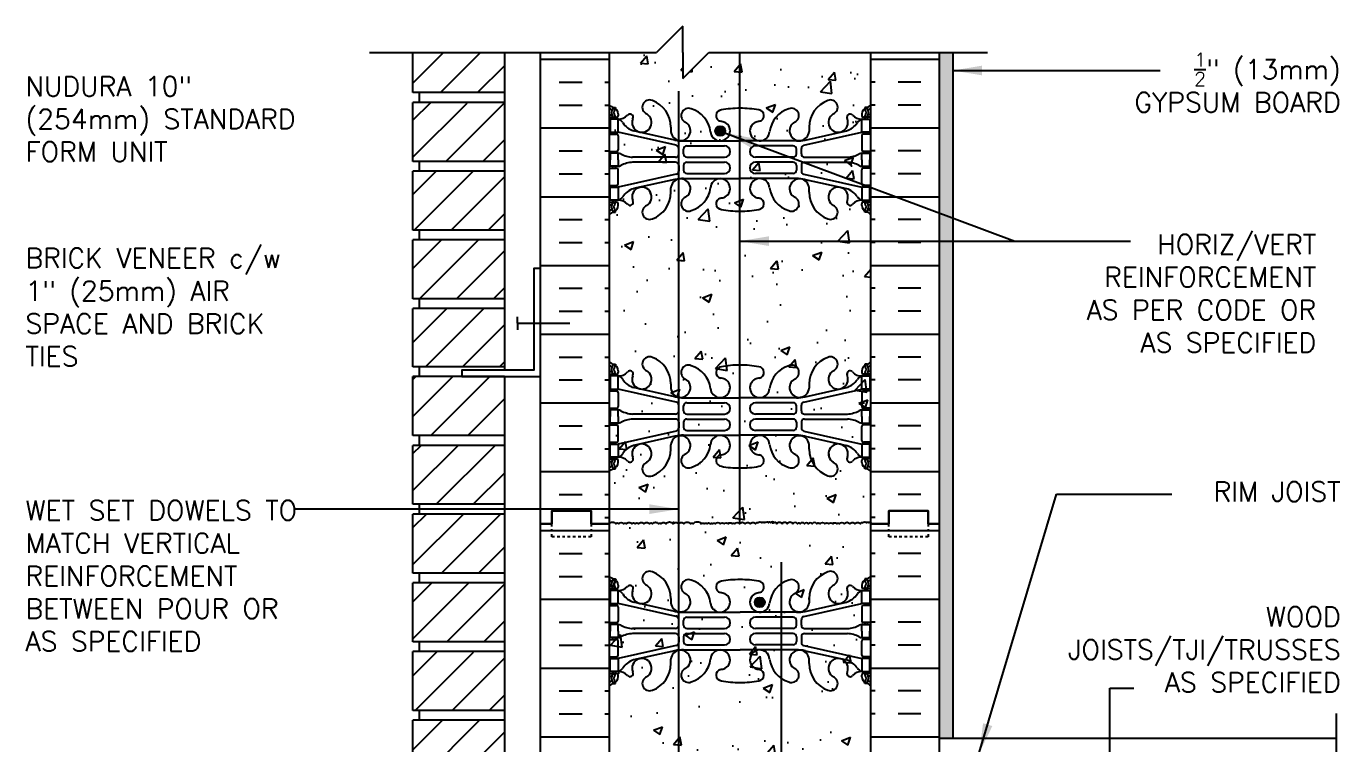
# Model space of a CAD drawing. Header units: inches. Extents: x 26.1 to 79.6, y -14.5 to 56.3.
# Drawn here: x 26.4 to 76.6, y 28.8 to 56.3 of the extents above; entities that cross this region are included whole.
import ezdxf

# ---------------------------------------------------------------- set-up
doc = ezdxf.new("R2010")
doc.units = ezdxf.units.IN
doc.header["$LTSCALE"] = 0.5
doc.header["$MEASUREMENT"] = 0
doc.linetypes.add('DASHED2', pattern=[0.375, 0.25, -0.125])
for name, color, linetype in [('HATCH', 12, 'Continuous'), ('line25', 2, 'Continuous'), ('LINE3', 3, 'Continuous'), ('LINE50', 5, 'Continuous'), ('LINE9', 9, 'Continuous'), ('TEXT', 4, 'Continuous'), ('Web_Edge', 9, 'Continuous')]:
    doc.layers.add(name, color=color, linetype=linetype)
doc.styles.add('DIM', font='romans.shx', dxfattribs={"width": 0.7})
doc.styles.add('ROMANS', font='romans.shx', dxfattribs={"height": 1.125})
doc.dimstyles.new('ext_12', dxfattribs={"dimscale": 12, "dimtxt": 0.09375, "dimasz": 0.09375, "dimexe": 0.09375, "dimexo": 0.0625, "dimgap": 0.0625, "dimtad": 1, "dimdec": 1, "dimzin": 3, "dimdsep": 46, "dimlunit": 4, "dimtxsty": 'DIM', "dimcen": 0.09, "dimdle": 0.09375, "dimclrt": 4, "dimadec": 0, "dimazin": 0, "dimtfac": 1, "dimtdec": 1, "dimtmove": 2, "dimatfit": 3, "dimfxl": 0, "dimfrac": 2, "dimtolj": 1, "dimtzin": 0, "dimarcsym": 0})

# ---------------------------------------------------------------- blocks, each defined once
blk = doc.blocks.new('10 web')
at = {"layer": 'Web_Edge'}
for p, q in [((-5, 6.624), (-4.922, 6.624)), ((-4.854, 6.903), (-4.764, 6.903)), ((-4.764, 6.903), (-4.764, 6.861)), ((-4.654, 6.654), (-4.654, 6.586)), ((4.654, 6.654), (4.654, 6.586)), ((4.854, 6.903), (4.764, 6.903)), ((4.764, 6.903), (4.764, 6.861)), ((5, 6.624), (4.922, 6.624)), ((-5, 6.524), (-4.717, 6.524)), ((-4.854, 6.524), (-4.854, 6.454)), ((-4.764, 6.524), (-4.764, 6.454)), ((-4.102, 6.458), (-4.09, 6.479)), ((-2.64, 6.147), (-2.641, 5.983)), ((2.64, 6.147), (2.641, 5.983)), ((4.102, 6.458), (4.09, 6.479)), ((5, 6.524), (4.716, 6.524)), ((4.764, 6.524), (4.764, 6.454)), ((4.854, 6.524), (4.854, 6.454)), ((-5, 5.884), (-4.717, 5.884)), ((-4.854, 5.954), (-4.854, 5.884)), ((-4.764, 5.954), (-4.764, 5.884)), ((-2.441, 5.457), (-4.659, 5.954)), ((-4.654, 5.821), (-4.654, 5.286)), ((-2.485, 5.655), (-4.066, 6.008)), ((-2.158, 5.619), (0, 5.619)), ((2.158, 5.619), (0, 5.619)), ((2.441, 5.457), (4.659, 5.954)), ((2.485, 5.655), (4.066, 6.008)), ((4.654, 5.821), (4.654, 5.286)), ((5, 5.884), (4.716, 5.884)), ((4.764, 5.954), (4.764, 5.884)), ((4.854, 5.954), (4.854, 5.884)), ((-5, 5.224), (-4.717, 5.224)), ((-4.854, 5.224), (-4.854, 5.154)), ((-4.764, 5.224), (-4.764, 5.154)), ((-2.344, 5.123), (-2.344, 5.335)), ((-2.156, 5.124), (-2.156, 5.308)), ((-2.031, 5.433), (-0.592, 5.433)), ((2.031, 5.433), (0.592, 5.433)), ((2.156, 5.124), (2.156, 5.308)), ((2.344, 5.123), (2.344, 5.335)), ((5, 5.224), (4.716, 5.224)), ((4.764, 5.224), (4.764, 5.154)), ((4.854, 5.224), (4.854, 5.154)), ((-5, 4.584), (-4.717, 4.584)), ((-4.854, 4.584), (-4.854, 4.654)), ((-4.764, 4.584), (-4.764, 4.654)), ((-4.654, 3.986), (-4.654, 4.521)), ((-2.469, 4.998), (-4.106, 4.998)), ((-2.469, 4.81), (-4.106, 4.81)), ((-2.344, 4.685), (-2.344, 4.472)), ((-2.156, 4.684), (-2.156, 4.5)), ((-2.031, 4.999), (-0.592, 4.999)), ((-2.031, 4.809), (-0.592, 4.809)), ((2.031, 4.999), (0.592, 4.999)), ((2.031, 4.809), (0.592, 4.809)), ((2.156, 4.684), (2.156, 4.5)), ((2.344, 4.685), (2.344, 4.472)), ((2.469, 4.998), (4.106, 4.998)), ((2.469, 4.81), (4.106, 4.81)), ((4.654, 3.986), (4.654, 4.521)), ((5, 4.584), (4.716, 4.584)), ((4.764, 4.584), (4.764, 4.654)), ((4.854, 4.584), (4.854, 4.654)), ((-2.441, 4.35), (-4.659, 3.854)), ((-2.485, 4.152), (-4.066, 3.799)), ((-2.158, 4.188), (0, 4.188)), ((-2.031, 4.375), (-0.592, 4.375)), ((2.158, 4.188), (0, 4.188)), ((2.031, 4.375), (0.592, 4.375)), ((2.441, 4.35), (4.659, 3.854)), ((2.485, 4.152), (4.066, 3.799)), ((-5, 3.924), (-4.717, 3.924)), ((-4.854, 3.854), (-4.854, 3.924)), ((-4.764, 3.854), (-4.764, 3.924)), ((-2.64, 3.66), (-2.641, 3.825)), ((2.64, 3.66), (2.641, 3.825)), ((5, 3.924), (4.716, 3.924)), ((4.764, 3.854), (4.764, 3.924)), ((4.854, 3.854), (4.854, 3.924)), ((-5, 3.284), (-4.717, 3.284)), ((-5, 3.184), (-4.922, 3.184)), ((-4.854, 3.284), (-4.854, 3.354)), ((-4.764, 3.284), (-4.764, 3.354)), ((-4.654, 3.154), (-4.654, 3.221)), ((-4.102, 3.35), (-4.09, 3.328)), ((4.102, 3.35), (4.09, 3.328)), ((4.654, 3.154), (4.654, 3.221)), ((5, 3.284), (4.716, 3.284)), ((4.764, 3.284), (4.764, 3.354)), ((4.854, 3.284), (4.854, 3.354)), ((5, 3.184), (4.922, 3.184)), ((-4.854, 2.905), (-4.764, 2.905)), ((-4.764, 2.905), (-4.764, 2.947)), ((4.764, 2.905), (4.764, 2.947)), ((4.854, 2.905), (4.764, 2.905)), ((-4.854, -2.905), (-4.764, -2.905)), ((-4.764, -2.905), (-4.764, -2.947)), ((4.854, -2.905), (4.764, -2.905)), ((4.764, -2.905), (4.764, -2.947)), ((-5, -3.184), (-4.922, -3.184)), ((-5, -3.284), (-4.717, -3.284)), ((-4.854, -3.284), (-4.854, -3.354)), ((-4.764, -3.284), (-4.764, -3.354)), ((-4.654, -3.154), (-4.654, -3.221)), ((-4.102, -3.35), (-4.09, -3.328)), ((4.102, -3.35), (4.09, -3.328)), ((4.654, -3.154), (4.654, -3.221)), ((5, -3.284), (4.716, -3.284)), ((4.764, -3.284), (4.764, -3.354)), ((4.854, -3.284), (4.854, -3.354)), ((5, -3.184), (4.922, -3.184)), ((-5, -3.924), (-4.717, -3.924)), ((-4.854, -3.854), (-4.854, -3.924)), ((-4.764, -3.854), (-4.764, -3.924)), ((-2.441, -4.35), (-4.659, -3.854)), ((-4.654, -3.986), (-4.654, -4.521)), ((-2.485, -4.152), (-4.066, -3.799)), ((-2.64, -3.66), (-2.641, -3.825)), ((2.441, -4.35), (4.659, -3.854)), ((2.485, -4.152), (4.066, -3.799)), ((2.64, -3.66), (2.641, -3.825)), ((4.654, -3.986), (4.654, -4.521)), ((5, -3.924), (4.716, -3.924)), ((4.764, -3.854), (4.764, -3.924)), ((4.854, -3.854), (4.854, -3.924)), ((-2.344, -4.685), (-2.344, -4.472)), ((-2.158, -4.188), (0, -4.188)), ((-2.156, -4.684), (-2.156, -4.5)), ((-2.031, -4.375), (-0.592, -4.375)), ((2.158, -4.188), (0, -4.188)), ((2.031, -4.375), (0.592, -4.375)), ((2.156, -4.684), (2.156, -4.5)), ((2.344, -4.685), (2.344, -4.472)), ((-5, -4.584), (-4.717, -4.584)), ((-4.854, -4.584), (-4.854, -4.654)), ((-4.764, -4.584), (-4.764, -4.654)), ((-2.469, -4.81), (-4.106, -4.81)), ((-2.469, -4.998), (-4.106, -4.998)), ((-2.031, -4.809), (-0.592, -4.809)), ((-2.031, -4.999), (-0.592, -4.999)), ((2.031, -4.809), (0.592, -4.809)), ((2.031, -4.999), (0.592, -4.999)), ((2.469, -4.81), (4.106, -4.81)), ((2.469, -4.998), (4.106, -4.998)), ((5, -4.584), (4.716, -4.584)), ((4.764, -4.584), (4.764, -4.654)), ((4.854, -4.584), (4.854, -4.654)), ((-5, -5.224), (-4.717, -5.224)), ((-4.854, -5.224), (-4.854, -5.154)), ((-4.764, -5.224), (-4.764, -5.154)), ((-2.441, -5.457), (-4.659, -5.954)), ((-4.654, -5.821), (-4.654, -5.286)), ((-2.344, -5.123), (-2.344, -5.335)), ((-2.156, -5.124), (-2.156, -5.308)), ((-2.031, -5.433), (-0.592, -5.433)), ((2.031, -5.433), (0.592, -5.433)), ((2.156, -5.124), (2.156, -5.308)), ((2.344, -5.123), (2.344, -5.335)), ((2.441, -5.457), (4.659, -5.954)), ((4.654, -5.821), (4.654, -5.286)), ((5, -5.224), (4.716, -5.224)), ((4.764, -5.224), (4.764, -5.154)), ((4.854, -5.224), (4.854, -5.154)), ((-5, -5.884), (-4.717, -5.884)), ((-4.854, -5.954), (-4.854, -5.884)), ((-4.764, -5.954), (-4.764, -5.884)), ((-2.485, -5.655), (-4.066, -6.008)), ((-2.64, -6.147), (-2.641, -5.983)), ((-2.158, -5.619), (0, -5.619)), ((2.158, -5.619), (0, -5.619)), ((2.485, -5.655), (4.066, -6.008)), ((2.64, -6.147), (2.641, -5.983)), ((5, -5.884), (4.716, -5.884)), ((4.764, -5.954), (4.764, -5.884)), ((4.854, -5.954), (4.854, -5.884)), ((-5, -6.524), (-4.717, -6.524)), ((-4.854, -6.524), (-4.854, -6.454)), ((-4.764, -6.524), (-4.764, -6.454)), ((-4.102, -6.458), (-4.09, -6.479)), ((4.102, -6.458), (4.09, -6.479)), ((5, -6.524), (4.716, -6.524)), ((4.764, -6.524), (4.764, -6.454)), ((4.854, -6.524), (4.854, -6.454)), ((-5, -6.624), (-4.922, -6.624)), ((-4.854, -6.903), (-4.764, -6.903)), ((-4.764, -6.903), (-4.764, -6.861)), ((-4.654, -6.654), (-4.654, -6.586)), ((4.654, -6.654), (4.654, -6.586)), ((4.764, -6.903), (4.764, -6.861)), ((4.854, -6.903), (4.764, -6.903)), ((5, -6.624), (4.922, -6.624))]:
    blk.add_line(p, q, dxfattribs=at)
for points in [[(-4.959, 5.954), (-4.659, 5.954), (-4.659, 6.454), (-4.959, 6.454)], [(4.959, 5.954), (4.659, 5.954), (4.659, 6.454), (4.959, 6.454)], [(-4.959, 3.854), (-4.659, 3.854), (-4.659, 3.354), (-4.959, 3.354)], [(4.959, 3.854), (4.659, 3.854), (4.659, 3.354), (4.959, 3.354)], [(-4.959, -3.854), (-4.659, -3.854), (-4.659, -3.354), (-4.959, -3.354)], [(4.959, -3.854), (4.659, -3.854), (4.659, -3.354), (4.959, -3.354)], [(-4.959, -5.954), (-4.659, -5.954), (-4.659, -6.454), (-4.959, -6.454)], [(4.959, -5.954), (4.659, -5.954), (4.659, -6.454), (4.959, -6.454)]]:
    blk.add_lwpolyline(points, close=True, dxfattribs=at)
for points in [[(-4.659, 4.904), (-4.659, 5.154), (-4.959, 5.154), (-4.959, 4.904)], [(4.659, 4.904), (4.659, 5.154), (4.959, 5.154), (4.959, 4.904)], [(-4.659, 4.904), (-4.659, 4.654), (-4.959, 4.654), (-4.959, 4.904)], [(4.659, 4.904), (4.659, 4.654), (4.959, 4.654), (4.959, 4.904)], [(-4.659, -4.904), (-4.659, -4.654), (-4.959, -4.654), (-4.959, -4.904)], [(-4.659, -4.904), (-4.659, -5.154), (-4.959, -5.154), (-4.959, -4.904)], [(4.659, -4.904), (4.659, -4.654), (4.959, -4.654), (4.959, -4.904)], [(4.659, -4.904), (4.659, -5.154), (4.959, -5.154), (4.959, -4.904)]]:
    blk.add_lwpolyline(points, dxfattribs=at)
for centre, radius, start, end in [((-3.456, 6.908), 0.277, 67.32, 247.32), ((-3.732, 6.141), 1.092, 0.3332, 69.4825), ((3.732, 6.141), 1.092, 110.5175, 179.6668), ((3.456, 6.908), 0.277, 292.68, 112.68), ((-4.654, 7.361), 0.5, 226.2122, 250.5288), ((-4.654, 7.361), 0.6, 234.7832, 245.0748), ((-4.922, 6.643), 0.0196, 269.4032, 15.4901), ((-4.66, 6.708), 0.25, 140.1145, 222.4609), ((-4.916, 6.798), 0.021, 343.464, 63.9957), ((-4.818, 6.839), 0.045, 321.448, 139.1879), ((-4.812, 6.57), 0.045, 222.4609, 42.4609), ((-4.904, 6.654), 0.25, 0, 70.5288), ((-4.66, 6.708), 0.16, 140.0001, 222.4609), ((-4.717, 6.586), 0.0625, 270, 0), ((-4.634, 6.894), 0.441, 266.7976, 318.9873), ((-4.207, 6.523), 0.125, 339.6243, 138.9873), ((-3.75, 6.327), 0.375, 159.6243, 60.0685), ((-1.973, 6.591), 0.277, 67.32, 247.32), ((-2.157, 5.854), 1.034, 6.6669, 73.6635), ((-0.694, 6.586), 0.22, 95.1835, 255.7396), ((-0.017, 3.092), 3.777, 89.7394, 100.6275), ((0.017, 3.092), 3.777, 79.3725, 90.2606), ((0.694, 6.586), 0.22, 284.2604, 84.8165), ((2.157, 5.854), 1.034, 106.3365, 173.3331), ((1.973, 6.591), 0.277, 292.68, 112.68), ((3.75, 6.327), 0.375, 119.9315, 20.3757), ((4.207, 6.523), 0.125, 41.0127, 200.3757), ((4.634, 6.894), 0.441, 221.0127, 273.2024), ((4.904, 6.654), 0.25, 109.4712, 180), ((4.716, 6.586), 0.0625, 180, 270), ((4.812, 6.57), 0.045, 137.5391, 317.5391), ((4.818, 6.839), 0.045, 40.8121, 218.552), ((4.66, 6.708), 0.16, 317.5391, 39.9999), ((4.654, 7.361), 0.5, 289.4712, 313.7891), ((4.66, 6.708), 0.25, 317.5391, 39.8855), ((4.916, 6.798), 0.021, 116.0043, 196.536), ((4.922, 6.643), 0.0196, 164.5099, 270.5968), ((4.654, 7.361), 0.6, 294.9252, 305.2168), ((-4.781, 6.111), 0.364, 34.9775, 70.3387), ((-3.858, 6.722), 0.743, 212.7919, 253.8107), ((-2.267, 6.01), 0.375, 184.2448, 60.0685), ((-0.756, 6.002), 0.375, 184.2448, 60.0685), ((-0.863, 5.546), 0.834, 69.3729, 82.1063), ((0.756, 6.002), 0.375, 119.9315, 355.7552), ((0.863, 5.546), 0.834, 97.8937, 110.6271), ((2.267, 6.01), 0.375, 119.9315, 355.7552), ((3.858, 6.722), 0.743, 286.1893, 327.2081), ((4.781, 6.111), 0.364, 109.6613, 145.0225), ((-4.717, 5.821), 0.0625, 0, 90), ((-2.158, 7.119), 1.5, 257.4135, 270), ((2.158, 7.119), 1.5, 270, 282.5865), ((4.716, 5.821), 0.0625, 90, 180), ((-4.717, 5.286), 0.0625, 270, 0), ((-4.663, 4.935), 0.219, 60.4937, 88.92), ((-4.018, 6.165), 1.17, 242.6365, 265.6505), ((-2.469, 5.123), 0.125, 270, 0), ((-2.469, 5.335), 0.125, 0, 77.3767), ((-2.031, 5.308), 0.125, 90, 180), ((-2.031, 5.124), 0.125, 180, 270), ((-0.592, 5.216), 0.217, 270, 90), ((0.592, 5.216), 0.217, 90, 270), ((2.031, 5.308), 0.125, 0, 90), ((2.031, 5.124), 0.125, 270, 360), ((2.469, 5.335), 0.125, 102.6233, 180), ((2.469, 5.123), 0.125, 180, 270), ((4.018, 6.165), 1.17, 274.3495, 297.3635), ((4.663, 4.935), 0.219, 91.08, 119.5063), ((4.716, 5.286), 0.0625, 180, 270), ((-4.717, 4.521), 0.0625, 0, 90), ((-4.663, 4.873), 0.219, 271.08, 299.5063), ((-4.018, 3.643), 1.17, 94.3495, 117.3635), ((-2.469, 4.685), 0.125, 0, 90), ((-2.031, 4.684), 0.125, 90, 180), ((-0.592, 4.592), 0.217, 270, 90), ((0.592, 4.592), 0.217, 90, 270), ((2.031, 4.684), 0.125, 0, 90), ((2.469, 4.685), 0.125, 90, 180), ((4.018, 3.643), 1.17, 62.6365, 85.6505), ((4.663, 4.873), 0.219, 240.4937, 268.92), ((4.716, 4.521), 0.0625, 90, 180), ((-2.267, 3.797), 0.375, 299.9315, 175.7552), ((-2.158, 2.688), 1.5, 90, 102.5865), ((-2.469, 4.472), 0.125, 282.6233, 0), ((-2.031, 4.5), 0.125, 180, 270), ((-0.756, 3.806), 0.375, 299.9315, 175.7552), ((0.756, 3.806), 0.375, 4.2448, 240.0685), ((2.267, 3.797), 0.375, 4.2448, 240.0685), ((2.031, 4.5), 0.125, 270, 0), ((2.158, 2.688), 1.5, 77.4135, 90), ((2.469, 4.472), 0.125, 180, 257.3767), ((-4.717, 3.986), 0.0625, 270, 0), ((-3.858, 3.085), 0.743, 106.1893, 147.2081), ((-3.75, 3.48), 0.375, 299.9315, 200.3757), ((-3.732, 3.667), 1.092, 290.5175, 359.6668), ((-2.157, 3.954), 1.034, 286.3365, 353.3331), ((2.157, 3.954), 1.034, 186.6669, 253.6635), ((3.732, 3.667), 1.092, 180.3332, 249.4825), ((3.75, 3.48), 0.375, 339.6243, 240.0685), ((3.858, 3.085), 0.743, 32.7919, 73.8107), ((4.716, 3.986), 0.0625, 180, 270), ((-4.922, 3.164), 0.0196, 344.5099, 90.5968), ((-4.66, 3.099), 0.25, 137.5391, 219.8855), ((-4.916, 3.01), 0.021, 296.0043, 16.536), ((-4.812, 3.238), 0.045, 317.5391, 137.5391), ((-4.904, 3.154), 0.25, 289.4712, 360), ((-4.66, 3.099), 0.16, 137.5391, 219.9999), ((-4.717, 3.221), 0.0625, 360, 90), ((-4.781, 3.696), 0.364, 289.6613, 325.0225), ((-4.634, 2.913), 0.441, 41.0127, 93.2024), ((-4.207, 3.285), 0.125, 221.0127, 20.3757), ((-3.456, 2.9), 0.277, 112.68, 292.68), ((-1.973, 3.217), 0.277, 112.68, 292.68), ((-0.694, 3.222), 0.22, 104.2604, 264.8165), ((-0.863, 4.262), 0.834, 277.8937, 290.6271), ((0.863, 4.262), 0.834, 249.3729, 262.1063), ((0.694, 3.222), 0.22, 275.1835, 75.7396), ((1.973, 3.217), 0.277, 247.32, 67.32), ((3.456, 2.9), 0.277, 247.32, 67.32), ((4.207, 3.285), 0.125, 159.6243, 318.9873), ((4.634, 2.913), 0.441, 86.7976, 138.9873), ((4.781, 3.696), 0.364, 214.9775, 250.3387), ((4.716, 3.221), 0.0625, 90, 180), ((4.904, 3.154), 0.25, 180, 250.5288), ((4.812, 3.238), 0.045, 42.4609, 222.4609), ((4.66, 3.099), 0.16, 320.0001, 42.4609), ((4.66, 3.099), 0.25, 320.1145, 42.4609), ((4.916, 3.01), 0.021, 163.464, 243.9957), ((4.922, 3.164), 0.0196, 89.4032, 195.4901), ((-4.654, 2.447), 0.6, 114.9252, 125.2158), ((-4.654, 2.447), 0.5, 109.4712, 133.7878), ((-4.818, 2.968), 0.045, 220.8121, 38.552), ((-0.017, 6.716), 3.777, 259.3725, 270.2606), ((0.017, 6.716), 3.777, 269.7394, 280.6275), ((4.818, 2.968), 0.045, 141.448, 319.1879), ((4.654, 2.447), 0.5, 46.2109, 70.5288), ((4.654, 2.447), 0.6, 54.7832, 65.0748), ((-4.654, -2.447), 0.5, 226.2122, 250.5288), ((-4.654, -2.447), 0.6, 234.7842, 245.0748), ((-4.66, -3.099), 0.25, 140.1145, 222.4609), ((-4.916, -3.01), 0.021, 343.464, 63.9957), ((-4.818, -2.968), 0.045, 321.448, 139.1879), ((-4.904, -3.154), 0.25, 0, 70.5288), ((-4.66, -3.099), 0.16, 140.0001, 222.4609), ((-3.456, -2.9), 0.277, 67.32, 247.32), ((-3.732, -3.667), 1.092, 0.3332, 69.4825), ((-1.973, -3.217), 0.277, 67.32, 247.32), ((-2.157, -3.954), 1.034, 6.6669, 73.6635), ((-0.694, -3.222), 0.22, 95.1835, 255.7396), ((-0.017, -6.716), 3.777, 89.7394, 100.6275), ((0.017, -6.716), 3.777, 79.3725, 90.2606), ((0.694, -3.222), 0.22, 284.2604, 84.8165), ((2.157, -3.954), 1.034, 106.3365, 173.3331), ((1.973, -3.217), 0.277, 292.68, 112.68), ((3.732, -3.667), 1.092, 110.5175, 179.6668), ((3.456, -2.9), 0.277, 292.68, 112.68), ((4.904, -3.154), 0.25, 109.4712, 180), ((4.818, -2.968), 0.045, 40.8121, 218.552), ((4.66, -3.099), 0.16, 317.5391, 39.9999), ((4.654, -2.447), 0.5, 289.4712, 313.7891), ((4.66, -3.099), 0.25, 317.5391, 39.8855), ((4.916, -3.01), 0.021, 116.0043, 196.536), ((4.654, -2.447), 0.6, 294.9252, 305.2168), ((-4.922, -3.164), 0.0196, 269.4032, 15.4901), ((-4.812, -3.238), 0.045, 222.4609, 42.4609), ((-4.717, -3.221), 0.0625, 270, 0), ((-4.634, -2.913), 0.441, 266.7976, 318.9873), ((-4.781, -3.696), 0.364, 34.9775, 70.3387), ((-3.858, -3.085), 0.743, 212.7919, 253.8107), ((-4.207, -3.285), 0.125, 339.6243, 138.9873), ((-3.75, -3.48), 0.375, 159.6243, 60.0685), ((-2.267, -3.797), 0.375, 184.2448, 60.0685), ((-0.756, -3.806), 0.375, 184.2448, 60.0685), ((-0.863, -4.262), 0.834, 69.3729, 82.1063), ((0.756, -3.806), 0.375, 119.9315, 355.7552), ((0.863, -4.262), 0.834, 97.8937, 110.6271), ((2.267, -3.797), 0.375, 119.9315, 355.7552), ((3.75, -3.48), 0.375, 119.9315, 20.3757), ((3.858, -3.085), 0.743, 286.1893, 327.2081), ((4.207, -3.285), 0.125, 41.0127, 200.3757), ((4.634, -2.913), 0.441, 221.0127, 273.2024), ((4.781, -3.696), 0.364, 109.6613, 145.0225), ((4.716, -3.221), 0.0625, 180, 270), ((4.812, -3.238), 0.045, 137.5391, 317.5391), ((4.922, -3.164), 0.0196, 164.5099, 270.5968), ((-4.717, -3.986), 0.0625, 0, 90), ((4.716, -3.986), 0.0625, 90, 180), ((-2.158, -2.688), 1.5, 257.4135, 270), ((-2.469, -4.472), 0.125, 0, 77.3767), ((-2.031, -4.5), 0.125, 90, 180), ((-0.592, -4.592), 0.217, 270, 90), ((0.592, -4.592), 0.217, 90, 270), ((2.031, -4.5), 0.125, 0, 90), ((2.158, -2.688), 1.5, 270, 282.5865), ((2.469, -4.472), 0.125, 102.6233, 180), ((-4.717, -4.521), 0.0625, 270, 0), ((-4.663, -4.873), 0.219, 60.4937, 88.92), ((-4.018, -3.643), 1.17, 242.6365, 265.6505), ((-4.018, -6.165), 1.17, 94.3495, 117.3635), ((-2.469, -4.685), 0.125, 270, 0), ((-2.469, -5.123), 0.125, 0, 90), ((-2.031, -4.684), 0.125, 180, 270), ((-2.031, -5.124), 0.125, 90, 180), ((-0.592, -5.216), 0.217, 270, 90), ((0.592, -5.216), 0.217, 90, 270), ((2.031, -4.684), 0.125, 270, 360), ((2.031, -5.124), 0.125, 0, 90), ((2.469, -4.685), 0.125, 180, 270), ((2.469, -5.123), 0.125, 90, 180), ((4.018, -3.643), 1.17, 274.3495, 297.3635), ((4.018, -6.165), 1.17, 62.6365, 85.6505), ((4.663, -4.873), 0.219, 91.08, 119.5063), ((4.716, -4.521), 0.0625, 180, 270), ((-4.717, -5.286), 0.0625, 0, 90), ((-4.663, -4.935), 0.219, 271.08, 299.5063), ((-2.469, -5.335), 0.125, 282.6233, 0), ((-2.031, -5.308), 0.125, 180, 270), ((2.031, -5.308), 0.125, 270, 0), ((2.469, -5.335), 0.125, 180, 257.3767), ((4.663, -4.935), 0.219, 240.4937, 268.92), ((4.716, -5.286), 0.0625, 90, 180), ((-4.717, -5.821), 0.0625, 270, 0), ((-3.858, -6.722), 0.743, 106.1893, 147.2081), ((-3.75, -6.327), 0.375, 299.9315, 200.3757), ((-2.267, -6.01), 0.375, 299.9315, 175.7552), ((-2.158, -7.119), 1.5, 90, 102.5865), ((-2.157, -5.854), 1.034, 286.3365, 353.3331), ((-0.756, -6.002), 0.375, 299.9315, 175.7552), ((0.756, -6.002), 0.375, 4.2448, 240.0685), ((2.157, -5.854), 1.034, 186.6669, 253.6635), ((2.267, -6.01), 0.375, 4.2448, 240.0685), ((2.158, -7.119), 1.5, 77.4135, 90), ((3.75, -6.327), 0.375, 339.6243, 240.0685), ((3.858, -6.722), 0.743, 32.7919, 73.8107), ((4.716, -5.821), 0.0625, 180, 270), ((-4.717, -6.586), 0.0625, 360, 90), ((-4.781, -6.111), 0.364, 289.6613, 325.0225), ((-4.634, -6.894), 0.441, 41.0127, 93.2024), ((-4.207, -6.523), 0.125, 221.0127, 20.3757), ((-3.732, -6.141), 1.092, 290.5175, 359.6668), ((-1.973, -6.591), 0.277, 112.68, 292.68), ((-0.694, -6.586), 0.22, 104.2604, 264.8165), ((-0.863, -5.546), 0.834, 277.8937, 290.6271), ((0.863, -5.546), 0.834, 249.3729, 262.1063), ((0.694, -6.586), 0.22, 275.1835, 75.7396), ((1.973, -6.591), 0.277, 247.32, 67.32), ((3.732, -6.141), 1.092, 180.3332, 249.4825), ((4.207, -6.523), 0.125, 159.6243, 318.9873), ((4.634, -6.894), 0.441, 86.7976, 138.9873), ((4.781, -6.111), 0.364, 214.9775, 250.3387), ((4.716, -6.586), 0.0625, 90, 180), ((-4.654, -7.361), 0.6, 114.9252, 125.2168), ((-4.654, -7.361), 0.5, 109.4712, 133.7878), ((-4.922, -6.643), 0.0196, 344.5099, 90.5968), ((-4.66, -6.708), 0.25, 137.5391, 219.8855), ((-4.916, -6.798), 0.021, 296.0043, 16.536), ((-4.818, -6.839), 0.045, 220.8121, 38.552), ((-4.812, -6.57), 0.045, 317.5391, 137.5391), ((-4.904, -6.654), 0.25, 289.4712, 360), ((-4.66, -6.708), 0.16, 137.5391, 219.9999), ((-3.456, -6.908), 0.277, 112.68, 292.68), ((-0.017, -3.092), 3.777, 259.3725, 270.2606), ((0.017, -3.092), 3.777, 269.7394, 280.6275), ((3.456, -6.908), 0.277, 247.32, 67.32), ((4.904, -6.654), 0.25, 180, 250.5288), ((4.812, -6.57), 0.045, 42.4609, 222.4609), ((4.818, -6.839), 0.045, 141.448, 319.1879), ((4.66, -6.708), 0.16, 320.0001, 42.4609), ((4.654, -7.361), 0.5, 46.2109, 70.5288), ((4.66, -6.708), 0.25, 320.1145, 42.4609), ((4.916, -6.798), 0.021, 163.464, 243.9957), ((4.922, -6.643), 0.0196, 89.4032, 195.4901), ((4.654, -7.361), 0.6, 54.7832, 65.0748)]:
    blk.add_arc(centre, radius, start, end, dxfattribs=at)
for points in [[(-2.156, 5.129), (-2.156, 5.303)], [(2.156, 5.129), (2.156, 5.303)], [(-2.156, 4.679), (-2.156, 4.505)], [(2.156, 4.679), (2.156, 4.505)], [(-2.156, -4.679), (-2.156, -4.505)], [(2.156, -4.679), (2.156, -4.505)], [(-2.156, -5.129), (-2.156, -5.303)], [(2.156, -5.129), (2.156, -5.303)]]:
    blk.add_open_spline(points, degree=1, dxfattribs=at)

msp = doc.modelspace()

# ---------------------------------------------------------------- hatches: boundary and pattern name
at = {"layer": 'HATCH'}
h = msp.add_hatch(dxfattribs=at)
h.set_pattern_fill('AR-CONC', color=256, scale=0.5, style=0)
h.paths.add_polyline_path([(48.676, 37.254, -0.484838), (48.925, 37.254, -0.520567), (49.046, 37.254, -0.520567), (49.229, 37.254, -0.520567), (49.334, 37.254, -0.520567), (49.544, 37.254, -0.520567), (49.67, 37.254, -0.520567), (49.796, 37.254, -0.520567), (50.006, 37.254, -0.520567), (50.216, 37.254, -0.520567), (50.336, 37.254, -0.520567), (50.562, 37.254, -0.520567), (50.656, 37.254, -0.520567), (50.845, 37.254, -0.520567), (51.123, 37.254, -0.520567), (51.333, 37.254, -0.520567), (51.532, 37.254, -0.520567), (51.779, 37.254, -0.520567), (51.889, 37.254, -0.520567), (52.195, 37.254, -0.520567), (52.3, 37.254, -0.520567), (52.416, 37.254, -0.520567), (52.536, 37.254, -0.520567), (52.626, 37.254, -0.520567), (52.741, 37.254, -0.520567), (52.919, 37.254, -0.520567), (53.066, 37.254, -0.520567), (53.218, 37.254, -0.520567), (53.376, 37.254, -0.520567), (53.476, 37.254, -0.520567), (53.654, 37.254, -0.520567), (53.874, 37.254, -0.520567), (54.068, 37.254, -0.520567), (54.273, 37.254, -0.520567), (54.373, 37.296, -0.520567), (54.504, 37.296, -0.520567), (54.593, 37.296, -0.520567), (54.676, 37.296, -0.520567), (54.759, 37.296, -0.520567), (54.848, 37.296, -0.520567), (54.979, 37.296, -0.520567), (55.079, 37.254, -0.520567), (55.284, 37.254, -0.520567), (55.478, 37.254, -0.520567), (55.698, 37.254, -0.520567), (55.876, 37.254, -0.520567), (55.976, 37.254, -0.520567), (56.134, 37.254, -0.520567), (56.286, 37.254, -0.520567), (56.433, 37.254, -0.520567), (56.611, 37.254, -0.272614), (56.676, 37.284, -0.272614), (56.741, 37.254, -0.520567), (56.919, 37.254, -0.520567), (57.066, 37.254, -0.520567), (57.218, 37.254, -0.520567), (57.376, 37.254, -0.520567), (57.476, 37.254, -0.520567), (57.654, 37.254, -0.520567), (57.874, 37.254, -0.520567), (58.068, 37.254, -0.520567), (58.273, 37.254, -0.520567), (58.373, 37.296, -0.520567), (58.504, 37.296, -0.520567), (58.593, 37.296, -0.520567), (58.676, 37.296), (58.676, 55.254), (52.488, 55.254), (51.488, 54.254), (51.488, 55.254), (51.488, 56.254), (50.488, 55.254), (48.676, 55.254)])
h = msp.add_hatch(dxfattribs=at)
h.set_pattern_fill('INSUL', color=256, scale=7, style=0)
h.set_pattern_definition([(0, (-2877.4856, -359.7554), (0, 2.625), []), (0, (-2877.4856, -358.8804), (0, 2.625), [0.875, -0.875]), (0, (-2877.4856, -358.0054), (0, 2.625), [0.875, -0.875])])
h.paths.add_polyline_path([(46.051, 37.254), (46.488, 37.254), (46.488, 37.754), (47.988, 37.754), (47.988, 37.254), (48.676, 37.254), (48.676, 55.254), (47.988, 55.254), (47.988, 55.754), (46.488, 55.754), (46.488, 55.254), (46.051, 55.254)])
h = msp.add_hatch(dxfattribs=at)
h.set_pattern_fill('INSUL', color=256, scale=7, style=0)
h.set_pattern_definition([(180, (2984.8376, -359.7554), (0, 2.625), []), (180, (2984.8376, -358.8804), (0, 2.625), [0.875, -0.875]), (180, (2984.8376, -358.0054), (0, 2.625), [0.875, -0.875])])
h.paths.add_polyline_path([(61.301, 37.254), (60.863, 37.254), (60.863, 37.754), (59.363, 37.754), (59.363, 37.254), (58.676, 37.254), (58.676, 55.254), (59.363, 55.254), (59.363, 55.754), (60.863, 55.754), (60.863, 55.254), (61.301, 55.254)])
h = msp.add_hatch(dxfattribs=at)
h.set_pattern_fill('ANSI31', color=256, scale=8, style=0)
h.set_pattern_definition([(45, (34.8746, -11.6206), (-0.707107, 0.707107), [])])
h.paths.add_polyline_path([(44.676, 21.904), (41.176, 21.904), (41.176, 19.654), (44.676, 19.654)])
h.paths.add_polyline_path([(44.676, 24.529), (41.176, 24.529), (41.176, 22.279), (44.676, 22.279)])
h.paths.add_polyline_path([(44.676, 27.124), (41.176, 27.124), (41.176, 24.904), (44.676, 24.904)])
h.paths.add_polyline_path([(44.676, 29.749), (41.176, 29.749), (41.176, 27.499), (44.676, 27.499)])
h.paths.add_polyline_path([(44.676, 32.349), (43.051, 32.349), (43.051, 32.374), (41.176, 32.374), (41.176, 30.124), (44.676, 30.124)])
h.paths.add_polyline_path([(44.676, 34.999), (41.176, 34.999), (41.176, 32.749), (44.676, 32.749)])
h.paths.add_polyline_path([(44.676, 37.624), (41.176, 37.624), (41.176, 35.374), (44.676, 35.374)])
h.paths.add_polyline_path([(44.676, 40.249), (41.176, 40.249), (41.176, 37.999), (44.676, 37.999)])
h.paths.add_polyline_path([(44.676, 42.849), (43.051, 42.849), (43.051, 42.874), (41.176, 42.874), (41.176, 40.624), (44.676, 40.624)])
h.paths.add_polyline_path([(44.676, 45.47), (41.176, 45.47), (41.176, 43.249), (44.676, 43.249)])
h.paths.add_polyline_path([(44.676, 48.095), (41.176, 48.095), (41.176, 45.845), (44.676, 45.845)])
h.paths.add_polyline_path([(44.676, 50.72), (41.176, 50.72), (41.176, 48.47), (44.676, 48.47)])
h.paths.add_polyline_path([(44.676, 53.32), (43.051, 53.32), (43.051, 53.345), (41.176, 53.345), (41.176, 51.095), (44.676, 51.095)])
h.paths.add_polyline_path([(44.676, 55.254), (41.176, 55.254), (41.176, 53.72), (44.676, 53.72)])
h = msp.add_hatch(dxfattribs=at)
h.set_pattern_fill('AR-SAND', color=256, scale=0.25, style=0)
h.set_pattern_definition([(37.5, (4, 0), (-0.0157483, 0.481706), [0, -0.38, 0, -0.425, 0, -0.40625]), (7.5, (4, 0), (0.442444, 0.7055365), [0, -0.205, 0, -0.3425, 0, -0.13125]), (327.5, (3.6925, 0), (0.7785355, 0.0014148), [0, -0.125, 0, -0.45, 0, -0.5875]), (317.5, (3.6925, 0), (0.7515317, 0.219419), [0, -0.0625, 0, -0.295, 0, -0.3375])])
h.paths.add_polyline_path([(61.801, 55.254), (61.301, 55.254), (61.301, 37.254), (61.301, 29.067), (61.801, 29.067)])
h = msp.add_hatch(dxfattribs=at)
h.set_pattern_fill('AR-CONC', color=256, scale=0.5, style=0)
h.paths.add_polyline_path([(58.676, 37.254), (58.676, 47.3, 0.520567), (58.593, 47.3, 0.520567), (58.504, 47.3, 0.520567), (58.373, 47.3, 0.520567), (58.273, 47.258, 0.520567), (58.068, 47.258, 0.520567), (57.874, 47.258, 0.520567), (57.654, 47.258, 0.520567), (57.476, 47.258, 0.520567), (57.376, 47.258, 0.520567), (57.218, 47.258, 0.520567), (57.066, 47.258, 0.520567), (56.919, 47.258, 0.520567), (56.741, 47.258, 0.272614), (56.676, 47.288, 0.272614), (56.611, 47.258, 0.520567), (56.433, 47.258, 0.520567), (56.286, 47.258, 0.520567), (56.134, 47.258, 0.520567), (55.976, 47.258, 0.520567), (55.876, 47.258, 0.520567), (55.698, 47.258, 0.520567), (55.478, 47.258, 0.520567), (55.284, 47.258, 0.520567), (55.079, 47.258, 0.520567), (54.979, 47.3, 0.520567), (54.848, 47.3, 0.520567), (54.759, 47.3, 0.520567), (54.676, 47.3, 0.520567), (54.593, 47.3, 0.520567), (54.504, 47.3, 0.520567), (54.373, 47.3, 0.520567), (54.273, 47.258, 0.520567), (54.068, 47.258, 0.520567), (53.874, 47.258, 0.520567), (53.654, 47.258, 0.520567), (53.476, 47.258, 0.520567), (53.376, 47.258, 0.520567), (53.218, 47.258, 0.520567), (53.066, 47.258, 0.520567), (52.919, 47.258, 0.520567), (52.741, 47.258, 0.520567), (52.626, 47.258, 0.520567), (52.536, 47.258, 0.520567), (52.416, 47.258, 0.520567), (52.3, 47.258, 0.520567), (52.195, 47.258, 0.520567), (51.889, 47.258, 0.520567), (51.779, 47.258, 0.520567), (51.532, 47.258, 0.520567), (51.333, 47.258, 0.520567), (51.123, 47.258, 0.520567), (50.845, 47.258, 0.520567), (50.656, 47.258, 0.520567), (50.562, 47.258, 0.520567), (50.336, 47.258, 0.520567), (50.216, 47.258, 0.520567), (50.006, 47.258, 0.520567), (49.796, 47.258, 0.520567), (49.67, 47.258, 0.520567), (49.544, 47.258, 0.520567), (49.334, 47.258, 0.520567), (49.229, 47.258, 0.520567), (49.046, 47.258, 0.520567), (48.925, 47.258, 0.484838), (48.676, 47.258), (48.676, 37.254), (48.676, 19.254), (48.676, 4.504), (48.676, 1.254), (52.825, 1.254), (53.825, 2.254), (53.825, 1.254), (53.825, 0.254), (54.825, 1.254), (58.676, 1.254), (58.676, 13.629), (58.676, 19.254), (55.801, 19.254), (55.301, 19.754), (55.301, 20.879), (55.801, 21.379), (58.676, 21.379), (58.676, 25.129), (55.801, 25.129), (55.301, 25.629), (55.301, 26.754), (55.801, 27.254), (58.676, 27.254)])
h = msp.add_hatch(dxfattribs=at)
h.set_pattern_fill('INSUL', color=256, scale=7, style=0)
h.set_pattern_definition([(0, (-2877.4856, -377.7554), (0, 2.625), []), (0, (-2877.4856, -376.8804), (0, 2.625), [0.875, -0.875]), (0, (-2877.4856, -376.0054), (0, 2.625), [0.875, -0.875])])
h.paths.add_polyline_path([(46.051, 19.254), (46.488, 19.254), (46.488, 19.754), (47.988, 19.754), (47.988, 19.254), (48.676, 19.254), (48.676, 37.254), (47.988, 37.254), (47.988, 37.754), (46.488, 37.754), (46.488, 37.254), (46.051, 37.254)])
h = msp.add_hatch(dxfattribs=at)
h.set_pattern_fill('INSUL', color=256, scale=7, style=0)
h.set_pattern_definition([(180, (2984.8376, -377.7554), (0, 2.625), []), (180, (2984.8376, -376.8804), (0, 2.625), [0.875, -0.875]), (180, (2984.8376, -376.0054), (0, 2.625), [0.875, -0.875])])
h.paths.add_polyline_path([(58.676, 27.254), (61.301, 27.254), (61.301, 37.254), (60.863, 37.254), (60.863, 37.754), (59.363, 37.754), (59.363, 37.254), (58.676, 37.254)])
at = {"layer": 'LINE3'}
for points in [[(52.733, 52.256, 1), (53.108, 52.256, 1)], [(54.244, 34.256, 1), (54.619, 34.256, 1)]]:
    msp.add_hatch(color=256, dxfattribs=at).paths.add_polyline_path(points)

# ---------------------------------------------------------------- linework, layer by layer
at = {"layer": 'HATCH'}
for points in [[(48.676, 37.254, -0.484838), (48.925, 37.254, -0.520567), (49.046, 37.254, -0.520567), (49.229, 37.254, -0.520567), (49.334, 37.254, -0.520567), (49.544, 37.254, -0.520567), (49.67, 37.254, -0.520567), (49.796, 37.254, -0.520567), (50.006, 37.254, -0.520567), (50.216, 37.254, -0.520567), (50.336, 37.254, -0.520567), (50.562, 37.254, -0.520567), (50.656, 37.254, -0.520567), (50.845, 37.254, -0.520567), (51.123, 37.254, -0.520567), (51.333, 37.254, -0.520567), (51.532, 37.254, -0.520567), (51.779, 37.254, -0.520567), (51.889, 37.254, -0.520567), (52.195, 37.254, -0.520567), (52.3, 37.254, -0.520567), (52.416, 37.254, -0.520567), (52.536, 37.254, -0.520567), (52.626, 37.254, -0.520567), (52.741, 37.254, -0.520567), (52.919, 37.254, -0.520567), (53.066, 37.254, -0.520567), (53.218, 37.254, -0.520567), (53.376, 37.254, -0.520567), (53.476, 37.254, -0.520567), (53.654, 37.254, -0.520567), (53.874, 37.254, -0.520567), (54.068, 37.254, -0.520567), (54.273, 37.254, -0.520567), (54.373, 37.296, -0.520567), (54.504, 37.296, -0.520567), (54.593, 37.296, -0.520567), (54.676, 37.296)], [(56.676, 37.284, 0.272614), (56.611, 37.254, 0.520567), (56.433, 37.254, 0.520567), (56.286, 37.254, 0.520567), (56.134, 37.254, 0.520567), (55.976, 37.254, 0.520567), (55.876, 37.254, 0.520567), (55.698, 37.254, 0.520567), (55.478, 37.254, 0.520567), (55.284, 37.254, 0.520567), (55.079, 37.254, 0.520567), (54.979, 37.296, 0.520567), (54.848, 37.296, 0.520567), (54.759, 37.296, 0.520567), (54.676, 37.296)], [(56.676, 37.284, -0.272614), (56.741, 37.254, -0.520567), (56.919, 37.254, -0.520567), (57.066, 37.254, -0.520567), (57.218, 37.254, -0.520567), (57.376, 37.254, -0.520567), (57.476, 37.254, -0.520567), (57.654, 37.254, -0.520567), (57.874, 37.254, -0.520567), (58.068, 37.254, -0.520567), (58.273, 37.254, -0.520567), (58.373, 37.296, -0.520567), (58.504, 37.296, -0.520567), (58.593, 37.296, -0.520567), (58.676, 37.296)]]:
    msp.add_lwpolyline(points, format="xyb", dxfattribs=at)
at = {"layer": 'line25'}
for p, q in [((41.176, 53.72), (41.176, 55.254)), ((44.676, 55.254), (44.676, 43.124)), ((48.676, 55.254), (48.676, 37.254)), ((58.676, 37.254), (58.676, 55.254)), ((44.676, 53.72), (41.176, 53.72)), ((41.426, 53.345), (41.426, 53.72)), ((41.176, 51.095), (41.176, 53.345)), ((44.676, 53.345), (41.176, 53.345)), ((44.676, 51.095), (41.176, 51.095)), ((44.676, 50.72), (41.176, 50.72)), ((41.176, 48.47), (41.176, 50.72)), ((41.426, 50.72), (41.426, 51.095)), ((44.676, 48.47), (41.176, 48.47)), ((41.426, 48.095), (41.426, 48.47)), ((41.176, 45.845), (41.176, 48.095)), ((44.676, 48.095), (41.176, 48.095)), ((44.676, 45.845), (41.176, 45.845)), ((41.426, 45.47), (41.426, 45.845)), ((41.176, 43.249), (41.176, 45.47)), ((44.676, 45.47), (41.176, 45.47)), ((44.676, 43.249), (41.176, 43.249)), ((41.426, 42.874), (41.426, 43.249)), ((41.176, 40.624), (41.176, 42.874)), ((44.676, 42.874), (41.176, 42.874)), ((44.676, 42.874), (44.676, 19.279)), ((44.676, 40.624), (41.176, 40.624)), ((41.176, 37.999), (41.176, 40.249)), ((44.676, 40.249), (41.176, 40.249)), ((41.426, 40.249), (41.426, 40.624)), ((44.676, 37.999), (41.176, 37.999)), ((41.426, 37.624), (41.426, 37.999)), ((44.676, 37.624), (41.176, 37.624)), ((41.176, 35.374), (41.176, 37.624)), ((48.676, 37.254), (48.676, 19.254)), ((58.676, 13.629), (58.676, 37.254)), ((44.676, 35.374), (41.176, 35.374)), ((41.426, 34.999), (41.426, 35.374)), ((44.676, 34.999), (41.176, 34.999)), ((41.176, 32.749), (41.176, 34.999)), ((44.676, 32.749), (41.176, 32.749)), ((41.426, 32.374), (41.426, 32.749)), ((44.676, 32.374), (41.176, 32.374)), ((41.176, 30.124), (41.176, 32.374)), ((44.676, 30.124), (41.176, 30.124)), ((41.426, 29.749), (41.426, 30.124)), ((44.676, 29.749), (41.176, 29.749)), ((41.176, 27.499), (41.176, 29.749))]:
    msp.add_line(p, q, dxfattribs=at)
at = {"layer": 'LINE3'}
for p, q in [((53.659, 55.254), (53.659, 37.261)), ((51.337, 18.448), (51.337, 53.775)), ((55.251, 35.786), (55.251, 27.254))]:
    msp.add_line(p, q, dxfattribs=at)
for centre in [(52.92, 52.256), (54.432, 34.256)]:
    msp.add_circle(centre, 0.188, dxfattribs=at)
at = {"layer": 'LINE50'}
for p, q in [((46.051, 37.254), (46.051, 55.254)), ((61.301, 37.254), (61.301, 55.254)), ((46.051, 19.254), (46.051, 37.254)), ((61.301, 19.254), (61.301, 37.254))]:
    msp.add_line(p, q, dxfattribs=at)
for points in [[(46.051, 37.254), (46.488, 37.254), (46.488, 37.754), (47.988, 37.754), (47.988, 37.254), (48.676, 37.254)], [(48.676, 37.254), (47.988, 37.254), (47.988, 37.754), (46.488, 37.754), (46.488, 37.254), (46.051, 37.254)], [(61.301, 37.254), (60.863, 37.254), (60.863, 37.754), (59.363, 37.754), (59.363, 37.254), (58.676, 37.254)], [(58.676, 37.254), (59.363, 37.254), (59.363, 37.754), (60.863, 37.754), (60.863, 37.254), (61.301, 37.254)]]:
    msp.add_lwpolyline(points, dxfattribs=at)
at = {"layer": 'LINE9'}
for p, q in [((51.488, 56.254), (50.488, 55.254)), ((51.488, 55.254), (51.488, 56.254)), ((39.523, 55.254), (50.488, 55.254)), ((51.488, 54.254), (52.488, 55.254)), ((51.488, 55.254), (51.488, 54.254)), ((52.488, 55.254), (63.135, 55.254)), ((61.801, 55.254), (61.801, 29.067)), ((45.176, 44.912), (45.176, 45.162)), ((45.176, 44.912), (47.176, 44.912)), ((45.176, 44.912), (45.176, 44.662)), ((61.301, 29.067), (76.452, 29.067))]:
    msp.add_line(p, q, dxfattribs=at)
msp.add_lwpolyline([(46.051, 46.999), (45.801, 46.999), (45.801, 43.124), (43.051, 43.124), (43.051, 42.874), (46.051, 42.874)], close=True, dxfattribs=at)
at = {"layer": 'LINE9', "linetype": 'DASHED2', "ltscale": 0.15}
for points in [[(47.988, 37.254), (47.988, 37.254), (47.988, 36.754), (46.488, 36.754), (46.488, 37.254), (46.488, 37.254)], [(60.863, 37.254), (60.863, 37.254), (60.863, 36.754), (59.363, 36.754), (59.363, 37.254), (59.363, 37.254)]]:
    msp.add_lwpolyline(points, dxfattribs=at)
at = {"layer": 'LINE9'}
msp.add_lwpolyline([(76.452, 30.004), (76.452, 27.637)], dxfattribs=at)
at = {"layer": 'TEXT'}
msp.add_line((67.802, 30.975), (68.729, 30.975), dxfattribs=at)
for points in [[(47.71, 53.956, 0, 0.36, 0), (46.63, 53.956, 0, 0, 0), (33.334, 53.956, 0, 0, 0)], [(41.227, 47.369, 0, 0.36, 0), (40.147, 47.369, 0, 0, 0), (37.805, 47.369, 0, 0, 0)]]:
    msp.add_lwpolyline(points, format="xyseb", dxfattribs=at)
at = {"layer": 'Web_Edge'}
for p, q in [((48.822, 35.157), (48.912, 35.157)), ((48.912, 35.157), (48.912, 35.115)), ((58.53, 35.157), (58.44, 35.157)), ((58.44, 35.157), (58.44, 35.115)), ((48.676, 34.878), (48.754, 34.878)), ((48.676, 34.778), (48.96, 34.778)), ((48.822, 34.778), (48.822, 34.708)), ((48.912, 34.778), (48.912, 34.708)), ((49.022, 34.908), (49.022, 34.84)), ((49.574, 34.712), (49.586, 34.733)), ((57.778, 34.712), (57.766, 34.733)), ((58.33, 34.908), (58.33, 34.84)), ((58.676, 34.778), (58.393, 34.778)), ((58.44, 34.778), (58.44, 34.708)), ((58.53, 34.778), (58.53, 34.708)), ((58.676, 34.878), (58.598, 34.878)), ((48.676, 34.138), (48.96, 34.138)), ((48.822, 34.208), (48.822, 34.138)), ((48.912, 34.208), (48.912, 34.138)), ((51.235, 33.711), (49.017, 34.208)), ((51.191, 33.91), (49.61, 34.263)), ((51.036, 34.402), (51.035, 34.237)), ((56.117, 33.711), (58.335, 34.208)), ((56.161, 33.91), (57.742, 34.263)), ((56.316, 34.402), (56.317, 34.237)), ((58.676, 34.138), (58.393, 34.138)), ((58.44, 34.208), (58.44, 34.138)), ((58.53, 34.208), (58.53, 34.138)), ((49.022, 34.075), (49.022, 33.54)), ((51.518, 33.874), (53.676, 33.874)), ((51.645, 33.687), (53.084, 33.687)), ((55.834, 33.874), (53.676, 33.874)), ((55.707, 33.687), (54.268, 33.687)), ((58.33, 34.075), (58.33, 33.54)), ((48.676, 33.478), (48.96, 33.478)), ((48.822, 33.478), (48.822, 33.408)), ((48.912, 33.478), (48.912, 33.408)), ((51.207, 33.252), (49.57, 33.252)), ((51.332, 33.377), (51.332, 33.589)), ((51.52, 33.378), (51.52, 33.562)), ((51.645, 33.253), (53.084, 33.253)), ((55.707, 33.253), (54.268, 33.253)), ((55.832, 33.378), (55.832, 33.562)), ((56.02, 33.377), (56.02, 33.589)), ((56.145, 33.252), (57.782, 33.252)), ((58.676, 33.478), (58.393, 33.478)), ((58.44, 33.478), (58.44, 33.408)), ((58.53, 33.478), (58.53, 33.408)), ((48.676, 32.838), (48.96, 32.838)), ((48.822, 32.838), (48.822, 32.908)), ((48.912, 32.838), (48.912, 32.908)), ((49.022, 32.24), (49.022, 32.775)), ((51.207, 33.064), (49.57, 33.064)), ((51.332, 32.939), (51.332, 32.727)), ((51.52, 32.938), (51.52, 32.754)), ((51.645, 33.063), (53.084, 33.063)), ((51.645, 32.629), (53.084, 32.629)), ((55.707, 33.063), (54.268, 33.063)), ((55.707, 32.629), (54.268, 32.629)), ((55.832, 32.938), (55.832, 32.754)), ((56.02, 32.939), (56.02, 32.727)), ((56.145, 33.064), (57.782, 33.064)), ((58.33, 32.24), (58.33, 32.775)), ((58.676, 32.838), (58.393, 32.838)), ((58.44, 32.838), (58.44, 32.908)), ((58.53, 32.838), (58.53, 32.908)), ((48.676, 32.178), (48.96, 32.178)), ((48.822, 32.108), (48.822, 32.178)), ((48.912, 32.108), (48.912, 32.178)), ((51.235, 32.605), (49.017, 32.108)), ((51.191, 32.406), (49.61, 32.053)), ((51.518, 32.442), (53.676, 32.442)), ((55.834, 32.442), (53.676, 32.442)), ((56.117, 32.605), (58.335, 32.108)), ((56.161, 32.406), (57.742, 32.053)), ((58.676, 32.178), (58.393, 32.178)), ((58.44, 32.108), (58.44, 32.178)), ((58.53, 32.108), (58.53, 32.178)), ((51.036, 31.914), (51.035, 32.079)), ((56.316, 31.914), (56.317, 32.079)), ((48.676, 31.538), (48.96, 31.538)), ((48.676, 31.438), (48.754, 31.438)), ((48.822, 31.538), (48.822, 31.608)), ((48.822, 31.159), (48.912, 31.159)), ((48.912, 31.538), (48.912, 31.608)), ((48.912, 31.159), (48.912, 31.201)), ((49.022, 31.408), (49.022, 31.475)), ((49.574, 31.604), (49.586, 31.583)), ((57.778, 31.604), (57.766, 31.583)), ((58.33, 31.408), (58.33, 31.475)), ((58.676, 31.538), (58.393, 31.538)), ((58.44, 31.538), (58.44, 31.608)), ((58.44, 31.159), (58.44, 31.201)), ((58.53, 31.159), (58.44, 31.159)), ((58.53, 31.538), (58.53, 31.608)), ((58.676, 31.438), (58.598, 31.438))]:
    msp.add_line(p, q, dxfattribs=at)
for points in [[(48.717, 34.208), (49.017, 34.208), (49.017, 34.708), (48.717, 34.708)], [(58.635, 34.208), (58.335, 34.208), (58.335, 34.708), (58.635, 34.708)], [(48.717, 32.108), (49.017, 32.108), (49.017, 31.608), (48.717, 31.608)], [(58.635, 32.108), (58.335, 32.108), (58.335, 31.608), (58.635, 31.608)]]:
    msp.add_lwpolyline(points, close=True, dxfattribs=at)
for points in [[(49.017, 33.158), (49.017, 33.408), (48.717, 33.408), (48.717, 33.158)], [(49.017, 33.158), (49.017, 32.908), (48.717, 32.908), (48.717, 33.158)], [(58.335, 33.158), (58.335, 33.408), (58.635, 33.408), (58.635, 33.158)], [(58.335, 33.158), (58.335, 32.908), (58.635, 32.908), (58.635, 33.158)]]:
    msp.add_lwpolyline(points, dxfattribs=at)
for centre, radius, start, end in [((49.022, 35.615), 0.5, 226.2109, 250.5288), ((48.858, 35.093), 0.045, 321.448, 139.1879), ((48.772, 34.908), 0.25, 0, 70.5288), ((50.22, 35.162), 0.277, 67.32, 247.32), ((49.944, 34.395), 1.092, 0.3332, 69.4825), ((57.408, 34.395), 1.092, 110.5175, 179.6668), ((57.132, 35.162), 0.277, 292.68, 112.68), ((58.58, 34.908), 0.25, 109.4712, 180), ((58.494, 35.093), 0.045, 40.8121, 218.552), ((58.33, 35.615), 0.5, 289.4712, 313.7878), ((49.022, 35.615), 0.6, 234.7832, 245.0748), ((48.754, 34.898), 0.0196, 269.4032, 15.4901), ((49.016, 34.963), 0.25, 140.1145, 222.4609), ((48.76, 35.052), 0.021, 343.464, 63.9957), ((48.864, 34.824), 0.045, 222.4609, 42.4609), ((49.016, 34.963), 0.16, 140.0001, 222.4609), ((48.96, 34.84), 0.0625, 270, 0), ((49.042, 35.149), 0.441, 266.7976, 318.9873), ((48.895, 34.365), 0.364, 34.9775, 70.3387), ((49.469, 34.777), 0.125, 339.6243, 138.9873), ((49.926, 34.582), 0.375, 159.6243, 60.0685), ((51.703, 34.845), 0.277, 67.32, 247.32), ((51.519, 34.108), 1.034, 6.6669, 73.6635), ((52.982, 34.84), 0.22, 95.1835, 255.7396), ((53.659, 31.346), 3.777, 89.7394, 100.6275), ((53.693, 31.346), 3.777, 79.3725, 90.2606), ((54.37, 34.84), 0.22, 284.2604, 84.8165), ((55.833, 34.108), 1.034, 106.3365, 173.3331), ((55.649, 34.845), 0.277, 292.68, 112.68), ((57.426, 34.582), 0.375, 119.9315, 20.3757), ((57.883, 34.777), 0.125, 41.0127, 200.3757), ((58.31, 35.149), 0.441, 221.0127, 273.2024), ((58.457, 34.365), 0.364, 109.6613, 145.0225), ((58.393, 34.84), 0.0625, 180, 270), ((58.488, 34.824), 0.045, 137.5391, 317.5391), ((58.336, 34.963), 0.16, 317.5391, 39.9999), ((58.336, 34.963), 0.25, 317.5391, 39.8855), ((58.592, 35.052), 0.021, 116.0043, 196.536), ((58.598, 34.898), 0.0196, 164.5099, 270.5968), ((58.33, 35.615), 0.6, 294.9252, 305.2168), ((48.96, 34.075), 0.0625, 0, 90), ((49.818, 34.977), 0.743, 212.7919, 253.8107), ((51.409, 34.264), 0.375, 184.2448, 60.0685), ((52.92, 34.256), 0.375, 184.2448, 60.0685), ((52.813, 33.8), 0.834, 69.3729, 82.1063), ((54.432, 34.256), 0.375, 119.9315, 355.7552), ((54.539, 33.8), 0.834, 97.8937, 110.6271), ((55.943, 34.264), 0.375, 119.9315, 355.7552), ((57.534, 34.977), 0.743, 286.1893, 327.2081), ((58.393, 34.075), 0.0625, 90, 180), ((51.518, 35.374), 1.5, 257.4135, 270), ((51.207, 33.589), 0.125, 0, 77.3767), ((51.645, 33.562), 0.125, 90, 180), ((53.084, 33.47), 0.217, 270, 90), ((54.268, 33.47), 0.217, 90, 270), ((55.707, 33.562), 0.125, 0, 90), ((55.834, 35.374), 1.5, 270, 282.5865), ((56.145, 33.589), 0.125, 102.6233, 180), ((48.96, 33.54), 0.0625, 270, 0), ((49.013, 33.189), 0.219, 60.4937, 88.92), ((49.658, 34.419), 1.17, 242.6365, 265.6505), ((51.207, 33.377), 0.125, 270, 0), ((51.645, 33.378), 0.125, 180, 270), ((55.707, 33.378), 0.125, 270, 360), ((56.145, 33.377), 0.125, 180, 270), ((57.694, 34.419), 1.17, 274.3495, 297.3635), ((58.339, 33.189), 0.219, 91.08, 119.5063), ((58.393, 33.54), 0.0625, 180, 270), ((48.96, 32.775), 0.0625, 0, 90), ((49.013, 33.127), 0.219, 271.08, 299.5063), ((49.658, 31.897), 1.17, 94.3495, 117.3635), ((51.207, 32.939), 0.125, 0, 90), ((51.207, 32.727), 0.125, 282.6233, 0), ((51.645, 32.938), 0.125, 90, 180), ((51.645, 32.754), 0.125, 180, 270), ((53.084, 32.846), 0.217, 270, 90), ((54.268, 32.846), 0.217, 90, 270), ((55.707, 32.938), 0.125, 0, 90), ((55.707, 32.754), 0.125, 270, 0), ((56.145, 32.939), 0.125, 90, 180), ((56.145, 32.727), 0.125, 180, 257.3767), ((57.694, 31.897), 1.17, 62.6365, 85.6505), ((58.339, 33.127), 0.219, 240.4937, 268.92), ((58.393, 32.775), 0.0625, 90, 180), ((48.96, 32.24), 0.0625, 270, 0), ((51.409, 32.052), 0.375, 299.9315, 175.7552), ((51.518, 30.942), 1.5, 90, 102.5865), ((52.92, 32.06), 0.375, 299.9315, 175.7552), ((54.432, 32.06), 0.375, 4.2448, 240.0685), ((55.943, 32.052), 0.375, 4.2448, 240.0685), ((55.834, 30.942), 1.5, 77.4135, 90), ((58.393, 32.24), 0.0625, 180, 270), ((48.895, 31.951), 0.364, 289.6613, 325.0225), ((49.818, 31.339), 0.743, 106.1893, 147.2081), ((49.926, 31.734), 0.375, 299.9315, 200.3757), ((49.944, 31.921), 1.092, 290.5175, 359.6668), ((51.703, 31.471), 0.277, 112.68, 292.68), ((51.519, 32.208), 1.034, 286.3365, 353.3331), ((52.982, 31.476), 0.22, 104.2604, 264.8165), ((52.813, 32.516), 0.834, 277.8937, 290.6271), ((54.539, 32.516), 0.834, 249.3729, 262.1063), ((54.37, 31.476), 0.22, 275.1835, 75.7396), ((55.833, 32.208), 1.034, 186.6669, 253.6635), ((55.649, 31.471), 0.277, 247.32, 67.32), ((57.408, 31.921), 1.092, 180.3332, 249.4825), ((57.426, 31.734), 0.375, 339.6243, 240.0685), ((57.534, 31.339), 0.743, 32.7919, 73.8107), ((58.457, 31.951), 0.364, 214.9775, 250.3387), ((49.022, 30.701), 0.6, 114.9252, 125.2168), ((49.022, 30.701), 0.5, 109.4712, 133.7891), ((48.754, 31.418), 0.0196, 344.5099, 90.5968), ((49.016, 31.353), 0.25, 137.5391, 219.8855), ((48.76, 31.264), 0.021, 296.0043, 16.536), ((48.858, 31.223), 0.045, 220.8121, 38.552), ((48.864, 31.492), 0.045, 317.5391, 137.5391), ((48.772, 31.408), 0.25, 289.4712, 360), ((49.016, 31.353), 0.16, 137.5391, 219.9999), ((48.96, 31.475), 0.0625, 360, 90), ((49.042, 31.167), 0.441, 41.0127, 93.2024), ((49.469, 31.539), 0.125, 221.0127, 20.3757), ((50.22, 31.154), 0.277, 112.68, 292.68), ((53.659, 34.97), 3.777, 259.3725, 270.2606), ((53.693, 34.97), 3.777, 269.7394, 280.6275), ((57.132, 31.154), 0.277, 247.32, 67.32), ((57.883, 31.539), 0.125, 159.6243, 318.9873), ((58.31, 31.167), 0.441, 86.7976, 138.9873), ((58.393, 31.475), 0.0625, 90, 180), ((58.58, 31.408), 0.25, 180, 250.5288), ((58.488, 31.492), 0.045, 42.4609, 222.4609), ((58.494, 31.223), 0.045, 141.448, 319.1879), ((58.336, 31.353), 0.16, 320.0001, 42.4609), ((58.33, 30.701), 0.5, 46.2122, 70.5288), ((58.336, 31.353), 0.25, 320.1145, 42.4609), ((58.592, 31.264), 0.021, 163.464, 243.9957), ((58.598, 31.418), 0.0196, 89.4032, 195.4901), ((58.33, 30.701), 0.6, 54.7842, 65.0748)]:
    msp.add_arc(centre, radius, start, end, dxfattribs=at)
for points in [[(51.52, 33.383), (51.52, 33.557)], [(55.832, 33.383), (55.832, 33.557)], [(51.52, 32.933), (51.52, 32.759)], [(55.832, 32.933), (55.832, 32.759)]]:
    msp.add_open_spline(points, degree=1, dxfattribs=at)

# ---------------------------------------------------------------- block references
at = {"rotation": 180}
msp.add_blockref('10 web', (53.676, 46.254), dxfattribs=at)

# ---------------------------------------------------------------- texts
at = {"layer": 'TEXT', "char_height": 0.75, "style": 'ROMANS'}
for s, insert, width, attachment_point in [('\\A1;{\\H0.7x;\\S1/2;}" (13mm) GYPSUM BOARD', (76.622, 54.108), 9.89881, 6), ('NUDURA 10" (254mm) STANDARD FORM UNIT', (26.372, 52.712), 11.43486, 4), ('\\A1;{\\H1x;HORIZ/VERT REINFORCEMENT AS PER CODE OR AS SPECIFIED}', (75.69, 46.049), 9.89881, 6), ('BRICK VENEER c/w 1" (25mm) AIR SPACE AND BRICK TIES', (26.372, 45.525), 11.43486, 4), ('RIM JOIST', (76.622, 38.485), 11.43486, 6), ('WET SET DOWELS TO MATCH VERTICAL\\PREINFORCEMENT BETWEEN POUR OR AS SPECIFIED', (26.372, 35.264), 11.43486, 4), ('WOOD JOISTS/TJI/TRUSSES AS SPECIFIED', (76.622, 32.451), 11.43486, 6)]:
    msp.add_mtext(s, dxfattribs=dict(at, insert=insert, width=width, attachment_point=attachment_point))

# ---------------------------------------------------------------- leaders
at = {"layer": 'TEXT'}
for points, override in [([(61.801, 54.565), (69.727, 54.565)], {"dimgap": 0.0625, "dimtad": 0}), ([(53.096, 52.19), (64.181, 48.049), (68.599, 48.049)], {"dimtad": 0}), ([(53.659, 48.049), (68.599, 48.049)], {"dimgap": 0.0625, "dimtad": 0}), ([(62.818, 28.504), (65.763, 38.384), (70.181, 38.384)], {"dimtad": 0}), ([(51.337, 37.813), (36.636, 37.813)], {"dimgap": 0.0625, "dimtad": 0}), ([(74.477, 23.942), (67.802, 27.469), (67.802, 30.975)], {"dimtad": 0})]:
    msp.add_leader(points, dimstyle='ext_12', override=override, dxfattribs=at)

doc.saveas('drawing.dxf')
